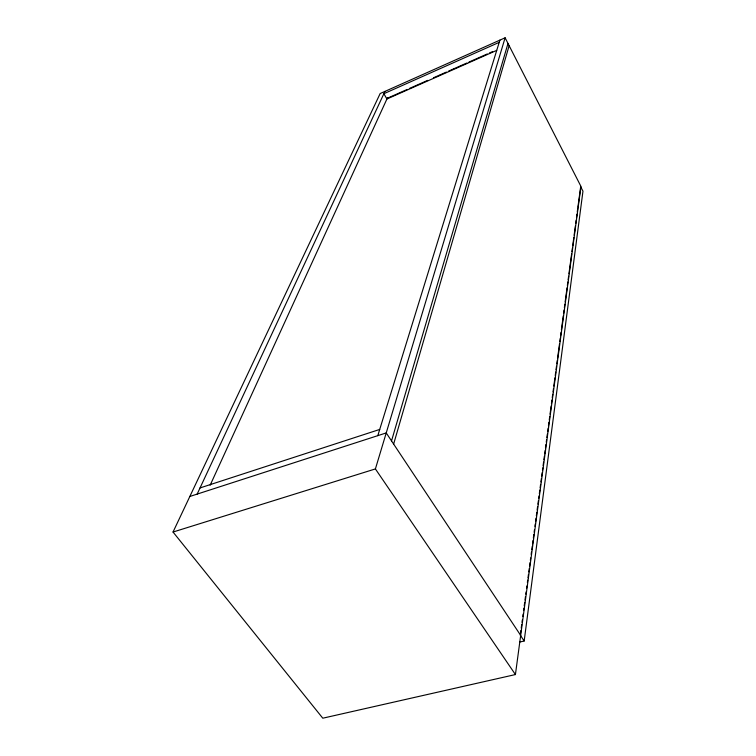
<?xml version="1.0" encoding="UTF-8"?>
<svg xmlns="http://www.w3.org/2000/svg" width="756" height="756" viewBox="0 0 756 756"><rect width="100%" height="100%" fill="white"/><g stroke="black" fill="none" stroke-linecap="round" stroke-linejoin="round"><path stroke-width="1.13" d="M519.741 642.052L524.173 640.993L582.961 191.192L580.674 186.704L577.905 207.22M520.44 633.972L520.912 630.457M521.234 628.123L521.706 624.607M522.018 622.264L522.33 619.929M522.812 616.414L523.124 614.08M523.596 610.564L523.908 608.221M524.229 605.887L524.702 602.371M525.014 600.028L525.486 596.522M525.798 594.178L526.119 591.844M526.592 588.329L526.904 585.985M527.376 582.479L527.688 580.135M528.009 577.801L528.482 574.295M528.794 571.952L529.266 568.446M529.578 566.112L530.05 562.606M530.372 560.262L530.684 557.928M531.156 554.422L531.468 552.078M531.789 549.744L532.262 546.238M532.574 543.895L533.046 540.389M533.358 538.055L533.83 534.549M534.142 532.205L534.464 529.871M534.936 526.365L535.248 524.021M535.56 521.687L536.032 518.181M536.354 515.838L536.826 512.332M537.138 509.998L537.611 506.482M537.922 504.148L538.395 500.642M538.716 498.298L539.028 495.964M539.34 493.63L539.812 490.115M540.134 487.781L540.606 484.275M540.918 481.931L541.39 478.425M541.702 476.091L542.175 472.585M542.487 470.241L542.808 467.907M543.12 465.564L543.592 462.058M543.904 459.724L544.377 456.218M544.698 453.874L545.17 450.368M545.482 448.034L545.955 444.519M546.267 442.184L546.588 439.85M546.9 437.507L547.372 434.001M547.684 431.667L548.157 428.151M548.469 425.817L548.941 422.311M549.262 419.967L549.735 416.461M550.047 414.127L551.152 405.944M551.464 403.6L551.937 400.094M552.249 397.76L552.721 394.254M553.042 391.91L553.515 388.404M553.827 386.07L554.932 377.887M555.244 375.543L555.717 372.037M556.029 369.703L556.501 366.188M556.813 363.853L557.285 360.347M557.607 358.004L559.497 343.98M559.809 341.636L560.281 338.13M560.593 335.796L561.065 332.29M561.387 329.947L563.267 315.923M563.589 313.579L564.061 310.073M564.373 307.739L564.845 304.233M565.157 301.89L567.047 287.856M567.369 285.522L567.841 282.016M568.153 279.673L568.625 276.167M568.937 273.833L571.612 253.959M571.933 251.616L572.405 248.11M572.717 245.776L573.823 237.592M574.135 235.248L575.392 225.902M575.713 223.559L576.185 220.053M576.497 217.719L576.97 214.203M577.282 211.869L577.754 208.363M515.422 674.56L580.967 186.448L505.112 37.8L380.164 93.536L173.039 532.035L322.793 718.2L515.422 674.56L375.401 468.928L505.112 37.8M393.64 444.074L509.138 45.681M391.532 440.899L507.994 43.432M377.802 435.645L499.905 40.125M210.149 485.21L387.488 97.76M197.165 494.093L384.955 91.4M499.225 42.336L383.878 93.706L386.911 99.008L496.73 50.359M386.845 98.469L407.248 89.425M409.402 88.471L427.66 80.382M433.481 77.792L439.472 75.146M439.935 74.938L446.39 72.075M448.544 71.121L453.43 68.957M453.921 68.739L459.875 66.103M460.376 65.876L466.83 63.022M468.975 62.068L473.842 59.913M474.352 59.686L487.261 53.959M489.415 53.005L492.638 51.578M200.038 487.932L379.72 429.436M189.841 496.465L386.231 432.923L520.676 635.409M173.039 532.035L375.401 468.928M520.289 635.144L524.173 640.993"/></g></svg>
